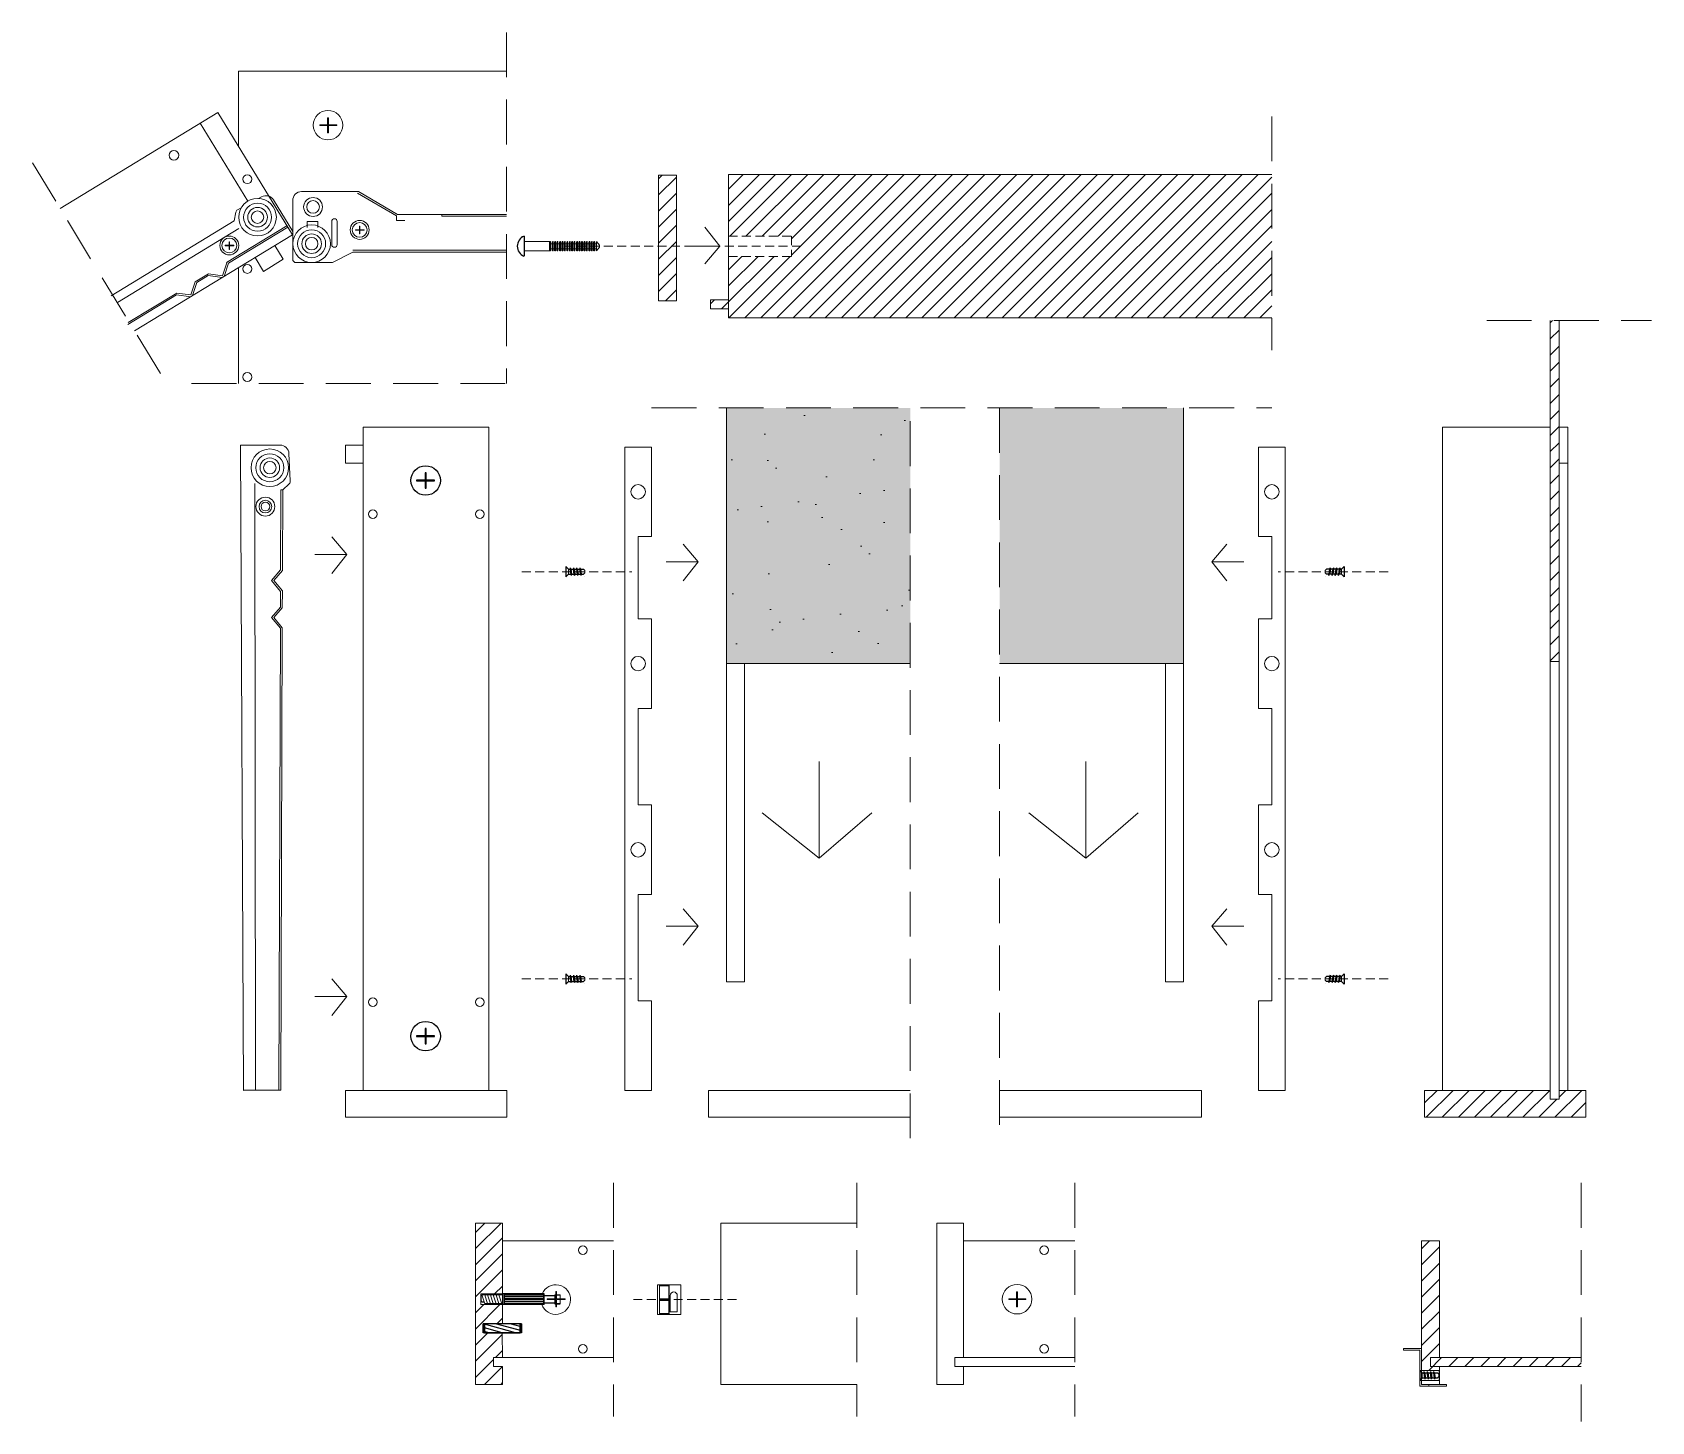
# Model space of a CAD drawing. Header units: millimetres. Extents: x 611 to 1410, y -779 to 516.
# Drawn here: x 611.1 to 701.5, y -202 to -124.5 of the extents above; entities that cross this region are included whole.
import ezdxf

# ---------------------------------------------------------------- set-up
doc = ezdxf.new("R2010")
doc.units = ezdxf.units.MM
doc.header["$LTSCALE"] = 100
for name, pattern in [('CONTINUA', [0]), ('DASHED2', [0.375, 0.25, -0.125]), ('HIDDEN', [0.375, 0.25, -0.125])]:
    doc.linetypes.add(name, pattern=pattern)
doc.layers.get('0').update_dxf_attribs({"plot": 0})
doc.layers.add('A-FURN', color=8, linetype='Continuous', lineweight=18)
doc.layers.add('PGF-ARREDO', color=73, linetype='Continuous')
doc.layers.add('TESTI', color=8, linetype='Continuous')

# ---------------------------------------------------------------- blocks, each defined once
blk = doc.blocks.new('v3')
at = {"color": 7, "linetype": 'CONTINUA', "ltscale": 0.02}
for p, q in [((742.276, 112.257), (742.401, 112.257)), ((742.197, 111.34), (742.48, 111.34))]:
    blk.add_line(p, q, dxfattribs=at)
at = {"layer": 'PGF-ARREDO', "color": 7, "linetype": 'CONTINUA', "ltscale": 0.02}
for p, q in [((742.197, 112.185), (742.276, 112.257)), ((742.48, 112.185), (742.401, 112.257))]:
    blk.add_line(p, q, dxfattribs=at)
at = {"layer": 'PGF-ARREDO', "color": 7}
for p, q in [((742.197, 112.009), (742.197, 112.185)), ((742.197, 112.009), (742.48, 112.052)), ((742.48, 112.052), (742.48, 112.185)), ((742.541, 112.043), (742.48, 112.052)), ((742.541, 112.043), (742.48, 112.006)), ((742.197, 111.34), (742.056, 111.196)), ((742.056, 111.196), (742.621, 111.196)), ((742.128, 111.974), (742.197, 112.009)), ((742.128, 111.974), (742.197, 111.958)), ((742.128, 111.795), (742.197, 111.83)), ((742.128, 111.795), (742.197, 111.779)), ((742.128, 111.616), (742.197, 111.651)), ((742.128, 111.616), (742.197, 111.6)), ((742.128, 111.436), (742.197, 111.472)), ((742.128, 111.436), (742.197, 111.421)), ((742.197, 111.958), (742.48, 112.006)), ((742.197, 111.83), (742.197, 111.958)), ((742.197, 111.83), (742.48, 111.873)), ((742.197, 111.779), (742.48, 111.826)), ((742.197, 111.651), (742.197, 111.779)), ((742.197, 111.651), (742.48, 111.694)), ((742.197, 111.6), (742.48, 111.647)), ((742.197, 111.472), (742.197, 111.6)), ((742.197, 111.472), (742.48, 111.515)), ((742.197, 111.421), (742.48, 111.468)), ((742.197, 111.34), (742.197, 111.421)), ((742.48, 111.873), (742.48, 112.006)), ((742.54, 111.864), (742.48, 111.873)), ((742.54, 111.864), (742.48, 111.826)), ((742.48, 111.694), (742.48, 111.826)), ((742.54, 111.685), (742.48, 111.694)), ((742.54, 111.685), (742.48, 111.647)), ((742.48, 111.515), (742.48, 111.647)), ((742.54, 111.506), (742.48, 111.515)), ((742.54, 111.506), (742.48, 111.468)), ((742.48, 111.34), (742.48, 111.468)), ((742.48, 111.34), (742.621, 111.196))]:
    blk.add_line(p, q, dxfattribs=at)
at = {"layer": 'PGF-ARREDO', "color": 7, "transparency": 33554687}
blk.add_line((742.593, 112.257), (742.593, 112.257), dxfattribs=at)
blk.add_line((742.593, 112.257), (742.593, 112.257), dxfattribs=at)
blk = doc.blocks.new('v4')
at = {"color": 7, "lineweight": 5}
for p, q in [((743.747, 115.096), (743.747, 115.132)), ((743.747, 115.132), (743.873, 115.132)), ((743.747, 114.96), (743.747, 114.996)), ((743.747, 114.996), (743.873, 114.996)), ((743.747, 114.825), (743.747, 114.86)), ((743.747, 114.86), (743.873, 114.86)), ((743.873, 115.132), (743.873, 115.232)), ((743.873, 114.996), (743.873, 115.096)), ((743.873, 114.86), (743.873, 114.96)), ((743.873, 114.725), (743.873, 114.825)), ((744.148, 115.132), (744.148, 115.232)), ((744.273, 115.132), (744.148, 115.132)), ((744.148, 114.996), (744.148, 115.096)), ((744.273, 114.996), (744.148, 114.996)), ((744.148, 114.86), (744.148, 114.96)), ((744.273, 114.86), (744.148, 114.86)), ((744.148, 114.725), (744.148, 114.825)), ((744.273, 115.096), (744.273, 115.132)), ((744.273, 114.96), (744.273, 114.996)), ((744.273, 114.825), (744.273, 114.86)), ((743.747, 114.689), (743.747, 114.725)), ((743.747, 114.725), (743.873, 114.725)), ((743.747, 114.553), (743.747, 114.589)), ((743.747, 114.589), (743.873, 114.589)), ((743.747, 114.453), (743.873, 114.453)), ((743.747, 114.407), (743.747, 114.442)), ((743.747, 114.442), (743.873, 114.442)), ((743.747, 114.271), (743.747, 114.307)), ((743.747, 114.307), (743.873, 114.307)), ((743.747, 114.135), (743.747, 114.171)), ((743.747, 114.171), (743.873, 114.171)), ((743.747, 114), (743.747, 114.035)), ((743.747, 114.035), (743.873, 114.035)), ((743.747, 113.864), (743.747, 113.9)), ((743.747, 113.9), (743.873, 113.9)), ((743.873, 114.589), (743.873, 114.689)), ((743.873, 114.453), (743.873, 114.553)), ((743.873, 114.307), (743.873, 114.407)), ((743.873, 114.171), (743.873, 114.271)), ((743.873, 114.035), (743.873, 114.135)), ((743.873, 113.9), (743.873, 114)), ((743.873, 113.764), (743.873, 113.864)), ((744.273, 114.725), (744.148, 114.725)), ((744.148, 114.589), (744.148, 114.689)), ((744.273, 114.589), (744.148, 114.589)), ((744.148, 114.453), (744.148, 114.553)), ((744.273, 114.453), (744.148, 114.453)), ((744.273, 114.442), (744.148, 114.442)), ((744.148, 114.307), (744.148, 114.407)), ((744.273, 114.307), (744.148, 114.307)), ((744.148, 114.171), (744.148, 114.271)), ((744.273, 114.171), (744.148, 114.171)), ((744.148, 114.035), (744.148, 114.135)), ((744.273, 114.035), (744.148, 114.035)), ((744.148, 113.9), (744.148, 114)), ((744.273, 113.9), (744.148, 113.9)), ((744.148, 113.764), (744.148, 113.864)), ((744.273, 114.689), (744.273, 114.725)), ((744.273, 114.553), (744.273, 114.589)), ((744.273, 114.407), (744.273, 114.442)), ((744.273, 114.271), (744.273, 114.307)), ((744.273, 114.135), (744.273, 114.171)), ((744.273, 114), (744.273, 114.035)), ((744.273, 113.864), (744.273, 113.9)), ((743.747, 113.728), (743.747, 113.764)), ((743.747, 113.764), (743.873, 113.764)), ((743.747, 113.593), (743.747, 113.628)), ((743.747, 113.628), (743.873, 113.628)), ((743.747, 113.457), (743.747, 113.493)), ((743.747, 113.493), (743.873, 113.493)), ((743.747, 113.321), (743.747, 113.357)), ((743.747, 113.357), (743.873, 113.357)), ((743.747, 113.186), (743.747, 113.221)), ((743.747, 113.221), (743.873, 113.221)), ((743.747, 113.05), (743.747, 113.086)), ((743.747, 113.086), (743.873, 113.086)), ((743.747, 112.914), (743.747, 112.95)), ((743.747, 112.95), (743.873, 112.95)), ((743.873, 113.628), (743.873, 113.728)), ((743.873, 113.493), (743.873, 113.593)), ((743.873, 113.357), (743.873, 113.457)), ((743.873, 113.221), (743.873, 113.321)), ((743.873, 113.086), (743.873, 113.186)), ((743.873, 112.95), (743.873, 113.05)), ((744.273, 113.764), (744.148, 113.764)), ((744.148, 113.628), (744.148, 113.728)), ((744.273, 113.628), (744.148, 113.628)), ((744.148, 113.493), (744.148, 113.593)), ((744.273, 113.493), (744.148, 113.493)), ((744.148, 113.357), (744.148, 113.457)), ((744.273, 113.357), (744.148, 113.357)), ((744.148, 113.221), (744.148, 113.321)), ((744.273, 113.221), (744.148, 113.221)), ((744.148, 113.086), (744.148, 113.186)), ((744.273, 113.086), (744.148, 113.086)), ((744.148, 112.95), (744.148, 113.05)), ((744.273, 112.95), (744.148, 112.95)), ((744.273, 113.728), (744.273, 113.764)), ((744.273, 113.593), (744.273, 113.628)), ((744.273, 113.457), (744.273, 113.493)), ((744.273, 113.321), (744.273, 113.357)), ((744.273, 113.186), (744.273, 113.221)), ((744.273, 113.05), (744.273, 113.086)), ((744.273, 112.914), (744.273, 112.95)), ((743.747, 112.778), (743.747, 112.814)), ((743.747, 112.814), (743.873, 112.814)), ((743.747, 112.643), (743.747, 112.678)), ((743.747, 112.678), (743.873, 112.678)), ((743.873, 112.814), (743.873, 112.914)), ((743.873, 112.678), (743.873, 112.778)), ((744.148, 112.814), (744.148, 112.914)), ((744.273, 112.814), (744.148, 112.814)), ((744.148, 112.678), (744.148, 112.778)), ((744.273, 112.678), (744.148, 112.678)), ((744.273, 112.778), (744.273, 112.814)), ((744.273, 112.643), (744.273, 112.678))]:
    blk.add_line(p, q, dxfattribs=at)
for points in [[(744.273, 115.232), (744.273, 115.245), (744.061, 115.404), (743.96, 115.404), (743.747, 115.244), (743.747, 115.232)], [(743.747, 112.643), (743.749, 111.196), (743.749, 111.196)], [(744.273, 111.193), (744.273, 112.643)], [(743.476, 111.083), (743.476, 111.078)]]:
    blk.add_lwpolyline(points, dxfattribs=at)
at = {"layer": 'PGF-ARREDO', "color": 7, "linetype": 'DASHED2', "ltscale": 0.02}
for p, q in [((744.273, 115.232), (743.747, 115.232)), ((744.273, 115.096), (743.747, 115.096)), ((744.273, 114.96), (743.747, 114.96)), ((744.273, 114.825), (743.747, 114.825)), ((744.148, 115.132), (743.873, 115.132)), ((743.873, 115.132), (743.873, 115.096)), ((744.148, 114.996), (743.873, 114.996)), ((743.873, 114.996), (743.873, 114.96)), ((744.148, 114.86), (743.873, 114.86)), ((743.873, 114.86), (743.873, 114.825)), ((744.148, 115.096), (744.148, 115.132)), ((744.148, 114.96), (744.148, 114.996)), ((744.148, 114.825), (744.148, 114.86)), ((744.273, 114.689), (743.747, 114.689)), ((744.273, 114.553), (743.747, 114.553)), ((744.273, 114.407), (743.747, 114.407)), ((744.273, 114.271), (743.747, 114.271)), ((744.273, 114.135), (743.747, 114.135)), ((744.273, 114), (743.747, 114)), ((744.273, 113.864), (743.747, 113.864)), ((744.148, 114.725), (743.873, 114.725)), ((743.873, 114.725), (743.873, 114.689)), ((744.148, 114.589), (743.873, 114.589)), ((743.873, 114.589), (743.873, 114.553)), ((743.873, 114.442), (743.873, 114.553)), ((744.148, 114.453), (743.873, 114.453)), ((744.148, 114.442), (743.873, 114.442)), ((743.873, 114.442), (743.873, 114.407)), ((744.148, 114.307), (743.873, 114.307)), ((743.873, 114.307), (743.873, 114.271)), ((744.148, 114.171), (743.873, 114.171)), ((743.873, 114.171), (743.873, 114.135)), ((744.148, 114.035), (743.873, 114.035)), ((743.873, 114.035), (743.873, 114)), ((744.148, 113.9), (743.873, 113.9)), ((743.873, 113.9), (743.873, 113.864)), ((744.148, 114.689), (744.148, 114.725)), ((744.148, 114.553), (744.148, 114.589)), ((744.148, 114.442), (744.148, 114.553)), ((744.148, 114.407), (744.148, 114.442)), ((744.148, 114.271), (744.148, 114.307)), ((744.148, 114.135), (744.148, 114.171)), ((744.148, 114), (744.148, 114.035)), ((744.148, 113.864), (744.148, 113.9)), ((744.273, 113.728), (743.747, 113.728)), ((744.273, 113.593), (743.747, 113.593)), ((744.273, 113.457), (743.747, 113.457)), ((744.273, 113.321), (743.747, 113.321)), ((744.273, 113.186), (743.747, 113.186)), ((744.273, 113.05), (743.747, 113.05)), ((744.148, 113.764), (743.873, 113.764)), ((743.873, 113.764), (743.873, 113.728)), ((744.148, 113.628), (743.873, 113.628)), ((743.873, 113.628), (743.873, 113.593)), ((744.148, 113.493), (743.873, 113.493)), ((743.873, 113.493), (743.873, 113.457)), ((744.148, 113.357), (743.873, 113.357)), ((743.873, 113.357), (743.873, 113.321)), ((744.148, 113.221), (743.873, 113.221)), ((743.873, 113.221), (743.873, 113.186)), ((744.148, 113.086), (743.873, 113.086)), ((743.873, 113.086), (743.873, 113.05)), ((744.148, 112.95), (743.873, 112.95)), ((743.873, 112.95), (743.873, 112.914)), ((744.148, 113.728), (744.148, 113.764)), ((744.148, 113.593), (744.148, 113.628)), ((744.148, 113.457), (744.148, 113.493)), ((744.148, 113.321), (744.148, 113.357)), ((744.148, 113.186), (744.148, 113.221)), ((744.148, 113.05), (744.148, 113.086)), ((744.148, 112.914), (744.148, 112.95)), ((744.273, 112.914), (743.747, 112.914)), ((744.273, 112.778), (743.747, 112.778)), ((744.273, 112.643), (743.747, 112.643)), ((744.148, 112.814), (743.873, 112.814)), ((743.873, 112.814), (743.873, 112.778)), ((744.148, 112.678), (743.873, 112.678)), ((743.873, 112.678), (743.873, 112.643)), ((744.148, 112.778), (744.148, 112.814)), ((744.148, 112.643), (744.148, 112.678))]:
    blk.add_line(p, q, dxfattribs=at)
at = {"layer": 'PGF-ARREDO', "color": 7, "linetype": 'CONTINUA', "ltscale": 0.02}
blk.add_line((743.453, 111.196), (744.573, 111.193), dxfattribs=at)
blk.add_arc((744.013, 111.424), 0.606, 202.16987, 337.53418, dxfattribs=at)
blk = doc.blocks.new('v5')
at = {"layer": 'PGF-ARREDO', "color": 3, "linetype": 'CONTINUA'}
blk.add_blockref('v4', (0, 0), dxfattribs=at)
blk = doc.blocks.new('v7')
at = {"color": 7, "linetype": 'CONTINUA', "ltscale": 0.02}
for p, q in [((749.948, 111.208), (749.948, 111.253)), ((750.948, 111.208), (750.948, 111.253))]:
    blk.add_line(p, q, dxfattribs=at)
at = {"layer": 'PGF-ARREDO', "color": 7}
for p, q in [((750.422, 111.253), (749.948, 111.253)), ((749.948, 111.253), (749.948, 111.208)), ((749.948, 111.208), (750.422, 111.208)), ((750.47, 111.653), (750.422, 111.653)), ((750.422, 111.653), (750.422, 111.253)), ((750.422, 111.208), (750.422, 110.808)), ((750.47, 111.253), (750.47, 111.653)), ((750.948, 111.253), (750.47, 111.253)), ((750.47, 111.208), (750.948, 111.208)), ((750.47, 110.808), (750.47, 111.208)), ((750.948, 111.208), (750.948, 111.253)), ((750.422, 110.808), (750.47, 110.808))]:
    blk.add_line(p, q, dxfattribs=at)
blk.add_circle((750.448, 111.233), 0.824, dxfattribs=at)
blk = doc.blocks.new('v6')
at = {"layer": 'PGF-ARREDO', "color": 7}
for p, q in [((746.921, 113.309), (746.845, 113.269)), ((746.845, 111.269), (746.845, 113.269)), ((747.345, 111.534), (746.865, 113.269)), ((747.276, 113.342), (746.921, 113.342)), ((746.921, 113.342), (746.921, 113.309)), ((746.921, 113.309), (747.276, 113.309)), ((747.345, 112.283), (747.072, 113.269)), ((747.276, 113.309), (747.276, 113.342)), ((747.276, 113.309), (747.345, 113.269)), ((747.345, 113.032), (747.28, 113.269)), ((746.845, 112.59), (747.211, 111.269)), ((747.003, 111.269), (746.845, 111.841)), ((746.921, 111.229), (746.845, 111.269)), ((747.345, 111.269), (746.845, 111.269)), ((746.921, 111.229), (747.276, 111.229)), ((746.921, 111.196), (746.921, 111.229)), ((747.276, 111.196), (746.921, 111.196)), ((747.276, 111.229), (747.345, 111.269)), ((747.276, 111.229), (747.276, 111.196))]:
    blk.add_line(p, q, dxfattribs=at)
at = {"layer": 'PGF-ARREDO', "color": 7, "linetype": 'CONTINUA', "ltscale": 0.02}
for p, q in [((746.845, 113.269), (747.345, 113.269)), ((747.345, 113.269), (747.345, 111.269))]:
    blk.add_line(p, q, dxfattribs=at)
blk = doc.blocks.new('1')
at = {"layer": 'TESTI', "color": 7, "linetype": 'CONTINUA', "ltscale": 0.02}
for p, q in [((862.27, -149.528), (862.27, -147.382)), ((862.77, -147.382), (862.27, -147.382)), ((862.77, -149.528), (862.77, -147.382)), ((862.27, -149.528), (862.77, -149.528))]:
    blk.add_line(p, q, dxfattribs=at)
blk = doc.blocks.new('v2')
at = {"color": 7}
for p, q in [((741.343, 115.241), (740.843, 115.4)), ((741.343, 115.084), (740.843, 115.242)), ((741.343, 114.926), (740.843, 115.085)), ((741.343, 114.769), (740.843, 114.928)), ((741.343, 114.612), (740.843, 114.77)), ((741.343, 114.454), (740.843, 114.613)), ((741.343, 114.297), (740.843, 114.456)), ((740.916, 111.96), (740.916, 114.16)), ((740.955, 114.16), (740.955, 111.96)), ((741.062, 111.96), (741.062, 114.16)), ((741.101, 114.16), (741.101, 111.96)), ((741.208, 111.96), (741.208, 114.16)), ((741.247, 114.16), (741.247, 111.96)), ((740.793, 111.96), (740.916, 111.96)), ((740.793, 111.938), (741.393, 111.938)), ((741.343, 111.338), (740.843, 111.338)), ((740.843, 111.338), (740.843, 111.038)), ((740.955, 111.96), (741.062, 111.96)), ((741.101, 111.96), (741.208, 111.96)), ((741.247, 111.96), (741.393, 111.96)), ((741.343, 111.038), (741.343, 111.338)), ((741.343, 111.038), (740.843, 111.038))]:
    blk.add_line(p, q, dxfattribs=at)
blk.add_arc((741.039, 114.98), 0.467, 65.20425, 114.79575, dxfattribs=at)
at = {"layer": 'PGF-ARREDO', "color": 7, "linetype": 'CONTINUA', "ltscale": 0.02}
for p, q in [((740.843, 114.26), (740.843, 115.4)), ((741.235, 115.404), (741.235, 115.275)), ((741.343, 114.26), (741.343, 115.241)), ((740.793, 111.938), (740.793, 114.26)), ((740.793, 114.26), (741.393, 114.26)), ((740.793, 114.16), (741.393, 114.16)), ((740.843, 111.96), (740.843, 114.16)), ((741.343, 111.96), (741.343, 114.16)), ((741.393, 111.938), (741.393, 114.26)), ((740.843, 111.338), (740.843, 111.038)), ((740.893, 111.938), (740.893, 111.338)), ((741.293, 111.938), (741.293, 111.338)), ((741.343, 111.338), (741.343, 111.038)), ((741.343, 111.038), (741.343, 111.338))]:
    blk.add_line(p, q, dxfattribs=at)

msp = doc.modelspace()

# ---------------------------------------------------------------- hatches: boundary and pattern name
at = {"layer": 'A-FURN', "linetype": 'CONTINUA', "ltscale": 0.02}
h = msp.add_hatch(dxfattribs=at)
h.set_pattern_fill('ANSI31', color=8, scale=0.2)
h.set_pattern_definition([(45, (179.4609, -408.8534), (-0.4490128, 0.4490128), [])])
h.paths.add_polyline_path([(647.047, -132.447), (646.047, -132.447), (646.047, -136.411), (647.047, -136.411)])
h.paths.add_polyline_path([(647.047, -136.411), (646.047, -136.411), (646.047, -139.447), (647.047, -139.447)])
h.paths.add_polyline_path([(680.266, -132.408), (649.952, -132.408), (649.952, -135.853), (653.469, -135.853), (653.469, -136.974), (649.952, -136.974), (649.952, -140.408), (680.266, -140.408)])
h.paths.add_polyline_path([(649.952, -139.408), (648.952, -139.408), (648.952, -139.908), (649.952, -139.908)])
h = msp.add_hatch(dxfattribs=at)
h.set_pattern_fill('ANSI31', color=8, scale=0.2)
h.set_pattern_definition([(45, (696.0464, -153.9028), (-0.449013, 0.449013), [])])
h.paths.add_polyline_path([(696.293, -140.556), (695.793, -140.556), (695.793, -159.584), (696.293, -159.584)])
h = msp.add_hatch(dxfattribs=at)
h.set_pattern_fill('AR-SAND', scale=0.1)
h.paths.add_polyline_path([(660.097, -145.43), (649.838, -145.43), (649.838, -159.687), (660.097, -159.687)])
h = msp.add_hatch(dxfattribs=at)
h.set_pattern_fill('AR-SAND', scale=0.01)
h.paths.add_polyline_path([(660.097, -145.43), (649.838, -145.43), (649.838, -159.687), (660.097, -159.687)])
h.paths.add_polyline_path([(675.341, -145.43), (665.082, -145.43), (665.082, -159.687), (675.341, -159.687)])
h = msp.add_hatch(dxfattribs=at)
h.set_pattern_fill('ANSI31', color=8, scale=0.2)
h.set_pattern_definition([(45, (179.4609, -408.8534), (-0.4490128, 0.4490128), [])])
h.paths.add_polyline_path([(697.793, -185.004), (697.793, -183.504), (696.293, -183.504), (696.293, -184.004), (695.793, -184.004), (695.793, -183.504), (688.793, -183.504), (688.793, -185.004)])
h = msp.add_hatch(dxfattribs=at)
h.set_pattern_fill('ANSI31', color=8, scale=0.2)
h.set_pattern_definition([(45, (636.35067, -193.6135), (-0.44901, 0.44901), [])])
h.paths.add_polyline_path([(637.337, -190.906), (635.837, -190.906), (635.837, -199.906), (637.337, -199.906), (637.337, -198.906), (636.837, -198.906), (636.837, -198.406), (637.337, -198.406), (637.323, -197.024), (636.264, -197.024), (636.264, -196.524), (637.337, -196.524), (637.337, -195.456), (636.129, -195.456), (636.129, -194.856), (637.337, -194.856)])
h = msp.add_hatch(dxfattribs=at)
h.set_pattern_fill('ANSI31', color=8, scale=0.2)
h.paths.add_polyline_path([(689.619, -191.906), (688.619, -191.906), (688.619, -199.124), (689.619, -199.124), (689.619, -198.906), (689.119, -198.906), (689.119, -198.406), (689.619, -198.406)])
h.paths.add_polyline_path([(697.524, -198.406), (689.119, -198.406), (689.119, -198.906), (697.524, -198.906)])

# ---------------------------------------------------------------- linework, layer by layer
at = {"layer": 'A-FURN', "color": 7, "linetype": 'DASHED2', "ltscale": 0.1}
for p, q in [((637.57, -124.478), (637.57, -144.062)), ((611.112, -131.765), (618.419, -143.764)), ((692.26, -140.556), (701.458, -140.556)), ((619.994, -144.062), (637.57, -144.062)), ((660.097, -186.172), (660.097, -145.43)), ((665.082, -145.43), (665.082, -186.172)), ((645.661, -183.504), (644.161, -183.504)), ((679.518, -183.504), (681.018, -183.504))]:
    msp.add_line(p, q, dxfattribs=at)
at = {"layer": 'A-FURN', "color": 7}
for p, q in [((622.606, -126.636), (622.606, -130.825)), ((627.578, -129.636), (627.149, -129.636)), ((627.149, -129.636), (627.149, -129.681)), ((627.149, -129.681), (627.578, -129.681)), ((627.627, -129.247), (627.578, -129.247)), ((627.578, -129.247), (627.578, -129.636)), ((627.578, -129.681), (627.578, -130.091)), ((627.578, -130.091), (627.627, -130.091)), ((627.627, -129.636), (627.627, -129.247)), ((628.097, -129.636), (627.627, -129.636)), ((627.627, -129.681), (628.097, -129.681)), ((627.627, -130.091), (627.627, -129.681)), ((628.097, -129.681), (628.097, -129.636)), ((646.047, -132.447), (646.047, -139.447)), ((647.047, -132.447), (647.047, -139.447)), ((649.952, -132.408), (649.952, -140.408)), ((629.362, -135.487), (629.147, -135.487)), ((629.147, -135.487), (629.147, -135.51)), ((629.147, -135.51), (629.362, -135.51)), ((629.386, -135.293), (629.362, -135.293)), ((629.362, -135.293), (629.362, -135.487)), ((629.362, -135.51), (629.362, -135.715)), ((629.386, -135.487), (629.386, -135.293)), ((629.621, -135.487), (629.386, -135.487)), ((629.386, -135.51), (629.621, -135.51)), ((629.386, -135.715), (629.386, -135.51)), ((629.621, -135.51), (629.621, -135.487)), ((622.086, -136.356), (621.872, -136.356)), ((621.872, -136.356), (621.872, -136.378)), ((621.872, -136.378), (622.086, -136.378)), ((622.111, -136.162), (622.086, -136.162)), ((622.086, -136.162), (622.086, -136.356)), ((622.086, -136.378), (622.086, -136.583)), ((622.111, -136.356), (622.111, -136.162)), ((622.346, -136.356), (622.111, -136.356)), ((622.111, -136.378), (622.346, -136.378)), ((622.111, -136.583), (622.111, -136.378)), ((622.346, -136.378), (622.346, -136.356)), ((629.362, -135.715), (629.386, -135.715)), ((622.086, -136.583), (622.111, -136.583)), ((622.606, -137.612), (622.606, -144.062)), ((636.576, -146.504), (629.576, -146.504)), ((636.576, -146.504), (636.576, -183.504)), ((689.793, -146.504), (689.793, -183.504)), ((689.793, -146.504), (695.793, -146.504)), ((696.293, -146.504), (696.793, -146.504)), ((629.576, -148.504), (629.576, -183.504)), ((696.293, -148.504), (696.793, -148.504)), ((696.793, -148.504), (696.793, -183.504)), ((629.576, -183.504), (628.576, -183.504)), ((637.576, -183.504), (629.576, -183.504)), ((637.576, -185.004), (628.576, -185.004)), ((661.573, -190.906), (661.573, -199.906)), ((643.541, -191.906), (637.337, -191.906)), ((669.276, -191.906), (663.073, -191.906)), ((639.839, -195.179), (639.839, -195.134)), ((639.839, -195.134), (640.313, -195.134)), ((640.313, -195.134), (640.313, -194.734)), ((640.313, -194.734), (640.361, -194.734)), ((640.361, -194.734), (640.361, -195.134)), ((640.361, -195.134), (640.839, -195.134)), ((640.839, -195.134), (640.839, -195.179)), ((666.028, -195.134), (665.599, -195.134)), ((665.599, -195.134), (665.599, -195.179)), ((666.077, -194.746), (666.028, -194.746)), ((666.028, -194.746), (666.028, -195.134)), ((666.077, -195.134), (666.077, -194.746)), ((666.547, -195.134), (666.077, -195.134)), ((666.547, -195.179), (666.547, -195.134)), ((640.313, -195.179), (639.839, -195.179)), ((640.313, -195.579), (640.313, -195.179)), ((640.361, -195.579), (640.313, -195.579)), ((640.839, -195.179), (640.361, -195.179)), ((640.361, -195.179), (640.361, -195.579)), ((665.599, -195.179), (666.028, -195.179)), ((666.028, -195.179), (666.028, -195.589)), ((666.028, -195.589), (666.077, -195.589)), ((666.077, -195.179), (666.547, -195.179)), ((666.077, -195.589), (666.077, -195.179)), ((662.573, -198.406), (662.573, -198.906)), ((669.276, -198.406), (663.073, -198.406)), ((663.073, -198.906), (663.073, -199.906))]:
    msp.add_line(p, q, dxfattribs=at)
at = {"layer": 'A-FURN', "color": 7, "linetype": 'CONTINUA', "ltscale": 0.02}
for p, q in [((622.606, -126.636), (637.57, -126.636)), ((629.362, -135.487), (629.386, -135.51)), ((622.086, -136.356), (622.111, -136.378)), ((675.341, -159.687), (675.341, -145.43)), ((633.027, -149.459), (633.076, -149.504)), ((644.911, -152.61), (644.911, -157.194)), ((680.268, -152.61), (680.268, -157.194)), ((695.793, -183.504), (695.793, -159.584)), ((696.293, -159.584), (696.293, -183.504)), ((644.911, -162.194), (644.911, -167.583)), ((680.268, -162.194), (680.268, -167.583)), ((645.661, -172.583), (644.911, -172.583)), ((679.518, -172.583), (680.268, -172.583)), ((649.838, -177.448), (650.838, -177.448)), ((675.341, -177.448), (674.341, -177.448)), ((644.911, -178.504), (645.661, -178.504)), ((645.661, -183.504), (645.661, -178.504)), ((680.268, -178.504), (679.518, -178.504)), ((679.518, -183.504), (679.518, -178.504)), ((633.027, -180.459), (633.076, -180.504)), ((657.112, -190.906), (649.518, -190.906)), ((649.518, -190.906), (649.518, -199.906)), ((688.619, -191.906), (689.619, -191.906)), ((637.337, -195.456), (637.337, -194.856)), ((639.839, -195.134), (639.839, -195.179)), ((640.839, -195.134), (640.839, -195.179)), ((647.097, -195.853), (646.697, -195.853)), ((637.337, -198.406), (643.541, -198.406)), ((657.112, -199.906), (649.518, -199.906))]:
    msp.add_line(p, q, dxfattribs=at)
at = {"layer": 'A-FURN', "color": 7, "linetype": 'CONTINUA', "ltscale": 0.1}
for p, q in [((621.459, -128.943), (612.657, -134.303)), ((621.459, -128.943), (625.62, -135.776)), ((623.13, -133.893), (620.479, -129.54)), ((646.047, -132.447), (647.047, -132.447)), ((649.952, -132.408), (680.266, -132.408)), ((623.904, -133.648), (623.732, -133.742)), ((629.304, -133.36), (626.135, -133.36)), ((631.431, -134.722), (629.253, -133.446)), ((631.482, -134.636), (629.304, -133.36)), ((622.364, -134.995), (622.461, -134.515)), ((622.766, -134.267), (622.562, -134.378)), ((624.571, -133.827), (625.645, -135.59)), ((625.635, -133.86), (625.635, -137.125)), ((622.364, -134.995), (615.505, -139.173)), ((622.625, -135.428), (615.854, -139.552)), ((625.315, -135.275), (621.951, -137.323)), ((625.356, -135.341), (622.048, -137.355)), ((626.444, -135.362), (626.444, -135.023)), ((626.444, -135.023), (627.031, -135.023)), ((627.031, -135.362), (627.031, -135.023)), ((627.815, -136.32), (627.815, -135.023)), ((628.115, -136.32), (628.115, -135.023)), ((631.431, -134.722), (631.431, -134.97)), ((631.431, -134.97), (631.902, -134.97)), ((637.57, -134.636), (631.482, -134.636)), ((633.956, -134.636), (633.956, -134.736)), ((637.57, -134.736), (633.956, -134.736)), ((649.471, -136.411), (648.629, -135.349)), ((625.62, -135.776), (616.818, -141.136)), ((624.64, -136.372), (625.108, -137.139)), ((647.676, -136.411), (649.471, -136.411)), ((649.471, -136.411), (648.629, -137.388)), ((624.004, -137.811), (623.537, -137.044)), ((625.108, -137.139), (624.004, -137.811)), ((627.851, -137.325), (625.835, -137.325)), ((628.995, -136.736), (627.851, -137.325)), ((637.57, -136.636), (628.995, -136.636)), ((637.57, -136.736), (628.995, -136.736)), ((620.93, -137.945), (620.188, -138.397)), ((620.916, -138.044), (620.282, -138.43)), ((621.709, -138.158), (620.918, -138.048)), ((621.723, -138.059), (620.932, -137.949)), ((621.954, -137.327), (621.723, -138.059)), ((622.049, -137.357), (621.818, -138.089)), ((619.153, -139.118), (616.444, -140.768)), ((619.166, -139.019), (616.458, -140.669)), ((619.944, -139.228), (619.153, -139.118)), ((619.957, -139.129), (619.166, -139.019)), ((620.188, -138.397), (619.957, -139.129)), ((620.283, -138.427), (620.053, -139.159)), ((646.047, -139.447), (647.047, -139.447)), ((648.952, -139.408), (648.952, -139.908)), ((648.952, -139.408), (649.952, -139.408)), ((648.952, -139.908), (649.952, -139.908)), ((649.952, -140.408), (680.266, -140.408)), ((649.838, -159.687), (649.838, -145.43)), ((629.576, -147.504), (629.576, -146.504)), ((696.793, -147.504), (696.793, -146.504)), ((624.927, -147.502), (622.716, -147.504)), ((622.716, -147.504), (622.9, -183.504)), ((625.427, -147.977), (625.503, -149.504)), ((629.576, -147.504), (628.576, -147.504)), ((628.576, -148.504), (628.576, -147.504)), ((629.576, -148.504), (629.576, -147.504)), ((645.661, -147.61), (644.161, -147.61)), ((644.161, -147.61), (644.161, -183.504)), ((645.661, -147.61), (644.161, -147.61)), ((645.661, -147.61), (645.661, -152.61)), ((679.518, -147.61), (681.018, -147.61)), ((679.518, -147.61), (679.518, -152.61)), ((679.518, -147.61), (681.018, -147.61)), ((681.018, -147.61), (681.018, -183.504)), ((696.793, -148.504), (696.793, -147.504)), ((629.576, -148.504), (628.576, -148.504)), ((623.518, -149.648), (623.553, -183.504)), ((625.079, -149.994), (625.439, -149.661)), ((624.979, -149.994), (624.964, -154.462)), ((624.979, -149.994), (625.079, -149.994)), ((625.079, -149.994), (625.064, -154.5)), ((628.661, -153.601), (627.819, -152.624)), ((645.661, -152.61), (644.911, -152.61)), ((679.518, -152.61), (680.268, -152.61)), ((648.266, -154.017), (647.425, -153.04)), ((676.913, -154.017), (677.755, -153.04)), ((624.964, -154.462), (624.448, -155.053)), ((626.866, -153.601), (628.661, -153.601)), ((628.661, -153.601), (627.819, -154.663)), ((646.471, -154.017), (648.266, -154.017)), ((648.266, -154.017), (647.425, -155.079)), ((678.708, -154.017), (676.913, -154.017)), ((676.913, -154.017), (677.755, -155.079)), ((624.448, -155.053), (624.96, -155.678)), ((625.064, -154.5), (624.579, -155.055)), ((624.579, -155.055), (625.06, -155.642)), ((624.96, -155.678), (624.957, -156.543)), ((625.06, -155.642), (625.057, -156.58)), ((624.957, -156.543), (624.455, -157.118)), ((624.455, -157.118), (624.953, -157.726)), ((625.057, -156.58), (624.586, -157.12)), ((624.586, -157.12), (625.053, -157.69)), ((645.661, -157.194), (644.911, -157.194)), ((645.661, -157.194), (645.661, -162.194)), ((679.518, -157.194), (679.518, -162.194)), ((679.518, -157.194), (680.268, -157.194)), ((624.953, -157.726), (624.865, -183.502)), ((625.053, -157.69), (624.965, -183.502)), ((649.838, -159.687), (649.838, -177.448)), ((649.838, -159.687), (660.097, -159.687)), ((650.838, -159.687), (650.838, -177.448)), ((675.341, -159.687), (665.082, -159.687)), ((674.341, -159.687), (674.341, -177.448)), ((675.341, -159.687), (675.341, -177.448)), ((645.661, -162.194), (644.911, -162.194)), ((679.518, -162.194), (680.268, -162.194)), ((655.015, -165.16), (655.015, -170.545)), ((669.887, -165.16), (669.887, -170.545)), ((645.661, -167.583), (644.911, -167.583)), ((645.661, -167.583), (645.661, -172.583)), ((655.015, -170.545), (651.83, -168.02)), ((655.015, -170.545), (657.946, -168.02)), ((669.887, -170.545), (666.702, -168.02)), ((669.887, -170.545), (672.818, -168.02)), ((679.518, -167.583), (679.518, -172.583)), ((679.518, -167.583), (680.268, -167.583)), ((644.911, -172.583), (644.911, -178.504)), ((648.266, -174.351), (647.425, -173.374)), ((676.913, -174.351), (677.755, -173.374)), ((680.268, -172.583), (680.268, -178.504)), ((646.471, -174.351), (648.266, -174.351)), ((648.266, -174.351), (647.425, -175.412)), ((678.708, -174.351), (676.913, -174.351)), ((676.913, -174.351), (677.755, -175.412)), ((628.661, -178.259), (627.819, -177.282)), ((626.866, -178.259), (628.661, -178.259)), ((628.661, -178.259), (627.819, -179.32)), ((624.965, -183.502), (622.9, -183.5)), ((624.965, -183.502), (622.9, -183.504)), ((628.576, -183.504), (628.576, -185.004)), ((629.576, -183.504), (636.576, -183.504)), ((637.576, -183.504), (637.576, -185.004)), ((645.661, -183.504), (644.161, -183.504)), ((648.838, -183.504), (648.838, -185.004)), ((648.838, -183.504), (660.097, -183.504)), ((676.341, -183.504), (665.082, -183.504)), ((676.341, -183.504), (676.341, -185.004)), ((679.518, -183.504), (681.018, -183.504)), ((648.838, -185.004), (660.097, -185.004)), ((676.341, -185.004), (665.082, -185.004)), ((663.073, -190.906), (661.573, -190.906)), ((663.073, -198.406), (663.073, -190.906)), ((645.997, -194.353), (647.297, -194.353)), ((645.997, -194.353), (645.997, -196.001)), ((646.097, -194.353), (646.097, -195.177)), ((646.097, -194.403), (646.622, -194.403)), ((646.602, -195.127), (646.097, -195.127)), ((646.622, -195.107), (646.622, -194.403)), ((646.647, -195.157), (646.647, -194.353)), ((646.697, -194.953), (646.697, -195.853)), ((646.897, -194.753), (646.897, -194.753)), ((647.097, -194.953), (647.097, -195.853)), ((647.297, -194.353), (647.297, -196.001)), ((647.297, -196.001), (645.997, -196.001)), ((646.627, -195.177), (646.097, -195.177)), ((646.627, -195.177), (646.097, -195.177)), ((646.097, -195.177), (646.097, -196.001)), ((646.602, -195.227), (646.097, -195.227)), ((646.622, -195.951), (646.097, -195.951)), ((646.622, -195.247), (646.622, -195.951)), ((646.647, -195.197), (646.647, -196.001)), ((662.573, -198.406), (663.073, -198.406)), ((662.573, -198.406), (663.073, -198.406)), ((687.619, -197.906), (687.619, -198.006)), ((688.519, -197.906), (687.619, -197.906)), ((688.519, -198.006), (687.619, -198.006)), ((688.619, -197.906), (688.519, -197.906)), ((688.519, -198.006), (688.519, -200.006)), ((688.619, -197.906), (688.619, -199.906)), ((662.573, -198.906), (669.276, -198.906)), ((663.073, -199.906), (661.573, -199.906)), ((690.019, -200.006), (688.519, -200.006)), ((690.019, -199.906), (688.619, -199.906)), ((689.019, -199.906), (689.019, -200.006)), ((690.019, -199.906), (690.019, -200.006))]:
    msp.add_line(p, q, dxfattribs=at)
at = {"layer": 'A-FURN', "color": 7, "linetype": 'HIDDEN', "ltscale": 0.1}
for p, q in [((680.266, -129.17), (680.266, -142.206)), ((645.661, -145.43), (680.266, -145.43)), ((643.541, -188.668), (643.541, -201.704)), ((657.112, -188.668), (657.112, -201.704)), ((669.276, -188.668), (669.276, -201.704)), ((697.524, -188.668), (697.524, -201.984))]:
    msp.add_line(p, q, dxfattribs=at)
at = {"layer": 'A-FURN', "color": 3, "linetype": 'CONTINUA', "ltscale": 0.02}
for p, q in [((627.149, -129.658), (628.097, -129.658)), ((637.337, -194.856), (636.129, -194.856)), ((636.129, -194.856), (636.129, -195.456)), ((637.337, -195.456), (636.129, -195.456)), ((665.599, -195.156), (666.547, -195.156)), ((688.519, -199.124), (689.602, -199.124)), ((688.619, -199.124), (689.619, -199.124)), ((689.602, -199.124), (689.602, -199.689)), ((688.519, -199.689), (689.602, -199.689)), ((688.619, -199.689), (689.619, -199.689))]:
    msp.add_line(p, q, dxfattribs=at)
at = {"layer": 'A-FURN', "color": 3, "linetype": 'DASHED2', "ltscale": 0.02}
for p, q in [((653.996, -136.411), (640.885, -136.411)), ((649.952, -135.853), (653.469, -135.853)), ((653.469, -135.853), (653.469, -136.974)), ((649.949, -136.974), (653.469, -136.974)), ((638.424, -154.569), (644.554, -154.569)), ((686.756, -154.569), (680.626, -154.569)), ((638.424, -177.287), (644.554, -177.287)), ((686.756, -177.287), (680.626, -177.287)), ((644.643, -195.177), (650.518, -195.177))]:
    msp.add_line(p, q, dxfattribs=at)
at = {"layer": 'A-FURN', "color": 4}
for p, q in [((695.793, -140.556), (695.793, -159.584)), ((696.293, -140.556), (696.293, -159.584)), ((688.793, -183.504), (695.793, -183.504)), ((695.793, -184.004), (696.293, -184.004)), ((696.293, -183.504), (697.793, -183.504)), ((688.793, -185.004), (697.793, -185.004)), ((635.837, -190.906), (635.837, -199.906)), ((637.337, -190.906), (637.337, -194.856)), ((688.619, -199.906), (688.619, -191.906)), ((689.619, -198.406), (689.619, -191.906)), ((637.323, -197.024), (637.337, -198.406)), ((636.837, -198.406), (636.837, -198.906)), ((689.119, -198.906), (689.119, -198.406)), ((637.337, -198.906), (637.337, -199.906)), ((689.619, -199.906), (689.619, -198.906))]:
    msp.add_line(p, q, dxfattribs=at)
at = {"layer": 'A-FURN', "color": 4, "linetype": 'CONTINUA', "ltscale": 0.1}
for p, q in [((695.793, -159.584), (696.293, -159.584)), ((688.793, -183.504), (688.793, -185.004)), ((697.793, -183.504), (697.793, -185.004)), ((637.337, -190.906), (635.837, -190.906)), ((636.837, -198.406), (637.337, -198.406)), ((636.837, -198.906), (637.337, -198.906)), ((637.337, -199.906), (635.837, -199.906))]:
    msp.add_line(p, q, dxfattribs=at)
at = {"layer": 'A-FURN', "color": 4, "linetype": 'CONTINUA', "ltscale": 0.02}
for p, q in [((695.793, -183.504), (695.793, -184.004)), ((696.293, -183.504), (696.293, -184.004)), ((637.337, -196.524), (637.337, -195.456)), ((689.119, -198.406), (697.524, -198.406)), ((689.119, -198.906), (697.524, -198.906)), ((688.619, -199.906), (689.619, -199.906))]:
    msp.add_line(p, q, dxfattribs=at)
at = {"layer": 'A-FURN', "color": 7}
for centre, radius in [((627.605, -129.656), 0.824), ((629.375, -135.498), 0.412), ((622.099, -136.366), 0.412), ((666.054, -195.155), 0.824)]:
    msp.add_circle(centre, radius, dxfattribs=at)
at = {"layer": 'A-FURN', "color": 7, "linetype": 'CONTINUA', "ltscale": 0.1}
for centre, radius in [((619.009, -131.336), 0.269), ((626.772, -134.219), 0.528), ((623.676, -134.789), 1.048), ((623.676, -134.789), 0.781), ((623.676, -134.789), 0.546), ((623.676, -134.789), 0.348), ((626.772, -134.219), 0.354), ((626.694, -136.269), 1.048), ((626.694, -136.269), 0.781), ((629.374, -135.499), 0.528), ((622.099, -136.367), 0.528), ((626.694, -136.269), 0.546), ((626.694, -136.269), 0.348), ((624.36, -148.767), 1.048), ((624.36, -148.767), 0.781), ((624.36, -148.767), 0.546), ((624.36, -148.767), 0.348), ((644.911, -150.11), 0.405), ((680.268, -150.11), 0.405), ((624.111, -150.936), 0.528), ((624.111, -150.936), 0.354), ((624.111, -150.936), 0.241), ((630.105, -151.352), 0.242), ((636.082, -151.352), 0.242), ((644.911, -159.694), 0.405), ((680.268, -159.694), 0.405), ((644.911, -170.083), 0.405), ((680.268, -170.083), 0.405), ((630.105, -178.587), 0.242), ((636.082, -178.587), 0.242), ((641.829, -192.418), 0.242), ((667.565, -192.418), 0.242), ((641.829, -197.919), 0.242), ((667.565, -197.919), 0.242)]:
    msp.add_circle(centre, radius, dxfattribs=at)
at = {"layer": 'A-FURN', "color": 7, "linetype": 'CONTINUA', "ltscale": 0.02}
for centre in [(623.106, -132.668), (623.106, -137.671), (623.106, -143.706)]:
    msp.add_circle(centre, 0.25, dxfattribs=at)
at = {"layer": 'A-FURN', "color": 7, "linetype": 'CONTINUA', "ltscale": 0.1}
for centre, radius, start, end in [((624.143, -134.087), 0.5, 31.34101, 118.558), ((626.135, -133.86), 0.5, 90, 180), ((622.657, -134.554), 0.2, 118.558, 168.60808), ((627.965, -135.023), 0.15, 0, 180), ((627.965, -136.32), 0.15, 180, 0), ((625.835, -137.125), 0.2, 180, 270), ((624.928, -148.002), 0.5, 2.842, 90.05899), ((625.303, -149.514), 0.2, 312.79192, 2.842), ((646.602, -195.107), 0.02, 270, 0), ((646.897, -194.953), 0.2, 90, 180), ((646.897, -194.953), 0.2, 0, 90), ((646.602, -195.247), 0.02, 0, 90), ((646.627, -195.157), 0.02, 270, 0), ((646.627, -195.197), 0.02, 0, 90)]:
    msp.add_arc(centre, radius, start, end, dxfattribs=at)
at = {"layer": 'A-FURN', "color": 7}
msp.add_arc((640.315, -195.177), 0.824, 199.79521, 157.09604, dxfattribs=at)

# ---------------------------------------------------------------- block references
at = {"layer": 'A-FURN', "color": 3, "linetype": 'CONTINUA', "rotation": 270}
for name, p in [('v5', (527.349, 607.602)), ('v3', (529.684, 587.77)), ('v3', (529.684, 565.051)), ('v3', (577.322, 542.932))]:
    msp.add_blockref(name, p, dxfattribs=at)
at = {"layer": 'A-FURN', "color": 3, "linetype": 'CONTINUA'}
for p in [(-117.395, -260.713), (-117.395, -291.713)]:
    msp.add_blockref('v7', p, dxfattribs=at)
at = {"layer": 'A-FURN', "color": 3, "linetype": 'CONTINUA', "xscale": -1, "rotation": 90}
for name, p in [('v3', (795.496, 587.77)), ('v3', (795.496, 565.051)), ('v2', (751.597, 545.937)), ('v6', (749.606, 550.322)), ('1', (488.882, 665.746))]:
    msp.add_blockref(name, p, dxfattribs=at)

doc.saveas('drawing.dxf')
